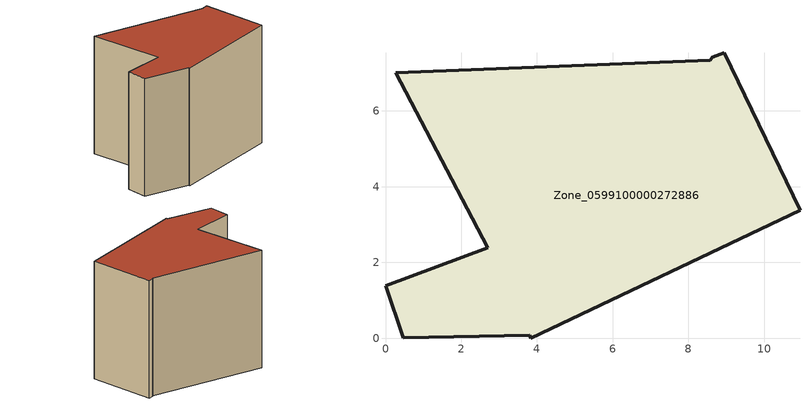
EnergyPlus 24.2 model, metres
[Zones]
Zone_0599100000272886
 floor ground (C_G): 8.57,7.34 8.62,7.41 8.95,7.53 10.95,3.38 3.84,0 3.8,0.07 0.47,0.01 0,1.38 2.69,2.38 0.27,7.01 z2.53
 wall outside (C_F): 8.62,7.41 8.57,7.34 0.27,7.01 2.69,2.38 0,1.38 0.47,0.01 3.8,0.07 3.84,0 10.95,3.38 8.95,7.53 8.62,7.41 z2.53:11.34
 roof outside (C_R): 10.95,3.38 8.95,7.53 8.62,7.41 8.57,7.34 0.27,7.01 2.69,2.38 0,1.38 0.47,0.01 3.8,0.07 3.84,0 z11.34
[BUILDING]
Pand.0599100000272886: North Axis=0; Terrain=City; Loads Convergence Tolerance Value=0.04; Temperature Convergence Tolerance Value=0.4; Solar Distribution=FullExterior; Maximum Number of Warmup Days=25; Minimum Number of Warmup Days=1
[Site:Location]
Rotterdam.The.Hague.AP_ZH_NLD Design_Conditions: Latitude=51.96; Longitude=4.45; Time Zone=1; Elevation=-4.5
[SITE:GROUNDTEMPERATURE:BUILDINGSURFACE]
18, 18, 18, 18, 18, 18, 18, 18, 18, 18, 18, 18
[MATERIAL] Thermal Absorptance=0.9; Solar Absorptance=0.7; Visible Absorptance=0.7
Name | Roughness | Thickness | Conductivity | Density | Specific Heat
G.TI.1946 | MediumSmooth | 0.15 | 1 | 540 | 1210
F.TI.1946 | Rough | 0.3 | 0.857143 | 1920 | 840
R.TI.1946 | MediumRough | 0.2 | 0.1 | 1500 | 1000
[CONSTRUCTION]
C_G: G.TI.1946
C_F: F.TI.1946
C_R: R.TI.1946
[ZONE]
Zone_0599100000272886: Type=1; Multiplier=1; Ceiling Height=Autocalculate; Volume=Autocalculate; Floor Area=autocalculate; Part of Total Floor Area=Yes
[ZONEINFILTRATION:DESIGNFLOWRATE]
Infil_Zone_0599100000272886: Zone or ZoneList or Space or SpaceList=Zone_0599100000272886; Schedule=AlwaysOn; Design Flow Rate Calculation Method=Flow/Area; Flow Rate per Floor Area=0.003; Constant Term Coefficient=1; Temperature Term Coefficient=0; Velocity Term Coefficient=0; Velocity Squared Term Coefficient=0
[HVACTEMPLATE:ZONE:IDEALLOADSAIRSYSTEM]
Zone_0599100000272886: Maximum Heating Supply Air Temperature=50; Minimum Cooling Supply Air Temperature=13; Maximum Heating Supply Air Humidity Ratio=0.0156; Minimum Cooling Supply Air Humidity Ratio=0.0077; Heating Limit=NoLimit; Cooling Limit=NoLimit; Dehumidification Control Type=ConstantSensibleHeatRatio; Cooling Sensible Heat Ratio=0.7; Dehumidification Setpoint=60; Humidification Control Type=None; Humidification Setpoint=30; Outdoor Air Method=None; Outdoor Air Flow Rate per Person=0.00944; Outdoor Air Flow Rate per Zone Floor Area=0; Outdoor Air Flow Rate per Zone=0; Demand Controlled Ventilation Type=None; Outdoor Air Economizer Type=NoEconomizer; Heat Recovery Type=None; Sensible Heat Recovery Effectiveness=0.7; Latent Heat Recovery Effectiveness=0.65
[ZONECONTROL:THERMOSTAT]
ThermostatControl_Zone_0599100000272886: Zone or ZoneList=Zone_0599100000272886; Control Type Schedule=DualSetpointControlType; Control 1=Thermostat_Zone_0599100000272886; Temperature Difference Between Cutout And Setpoint=0
[THERMOSTATSETPOINT:DUALSETPOINT]
Thermostat_Zone_0599100000272886: Heating Setpoint Temperature Schedule=HeatingSetpoint_Zone_0599100000272886; Cooling Setpoint Temperature Schedule=CoolingSetpoint_Zone_0599100000272886
[SCHEDULE:COMPACT]
HeatingSetpoint_Zone_0599100000272886: Through: 12/31, For: AllDays, Until: 24:00, 21
CoolingSetpoint_Zone_0599100000272886: Through: 12/31, For: AllDays, Until: 24:00, 24
DualSetpointControlType: Through: 12/31, For: AllDays, Until: 24:00, 4
AlwaysOn: Through: 12/31, For: AllDays, Until: 24:00, 1
